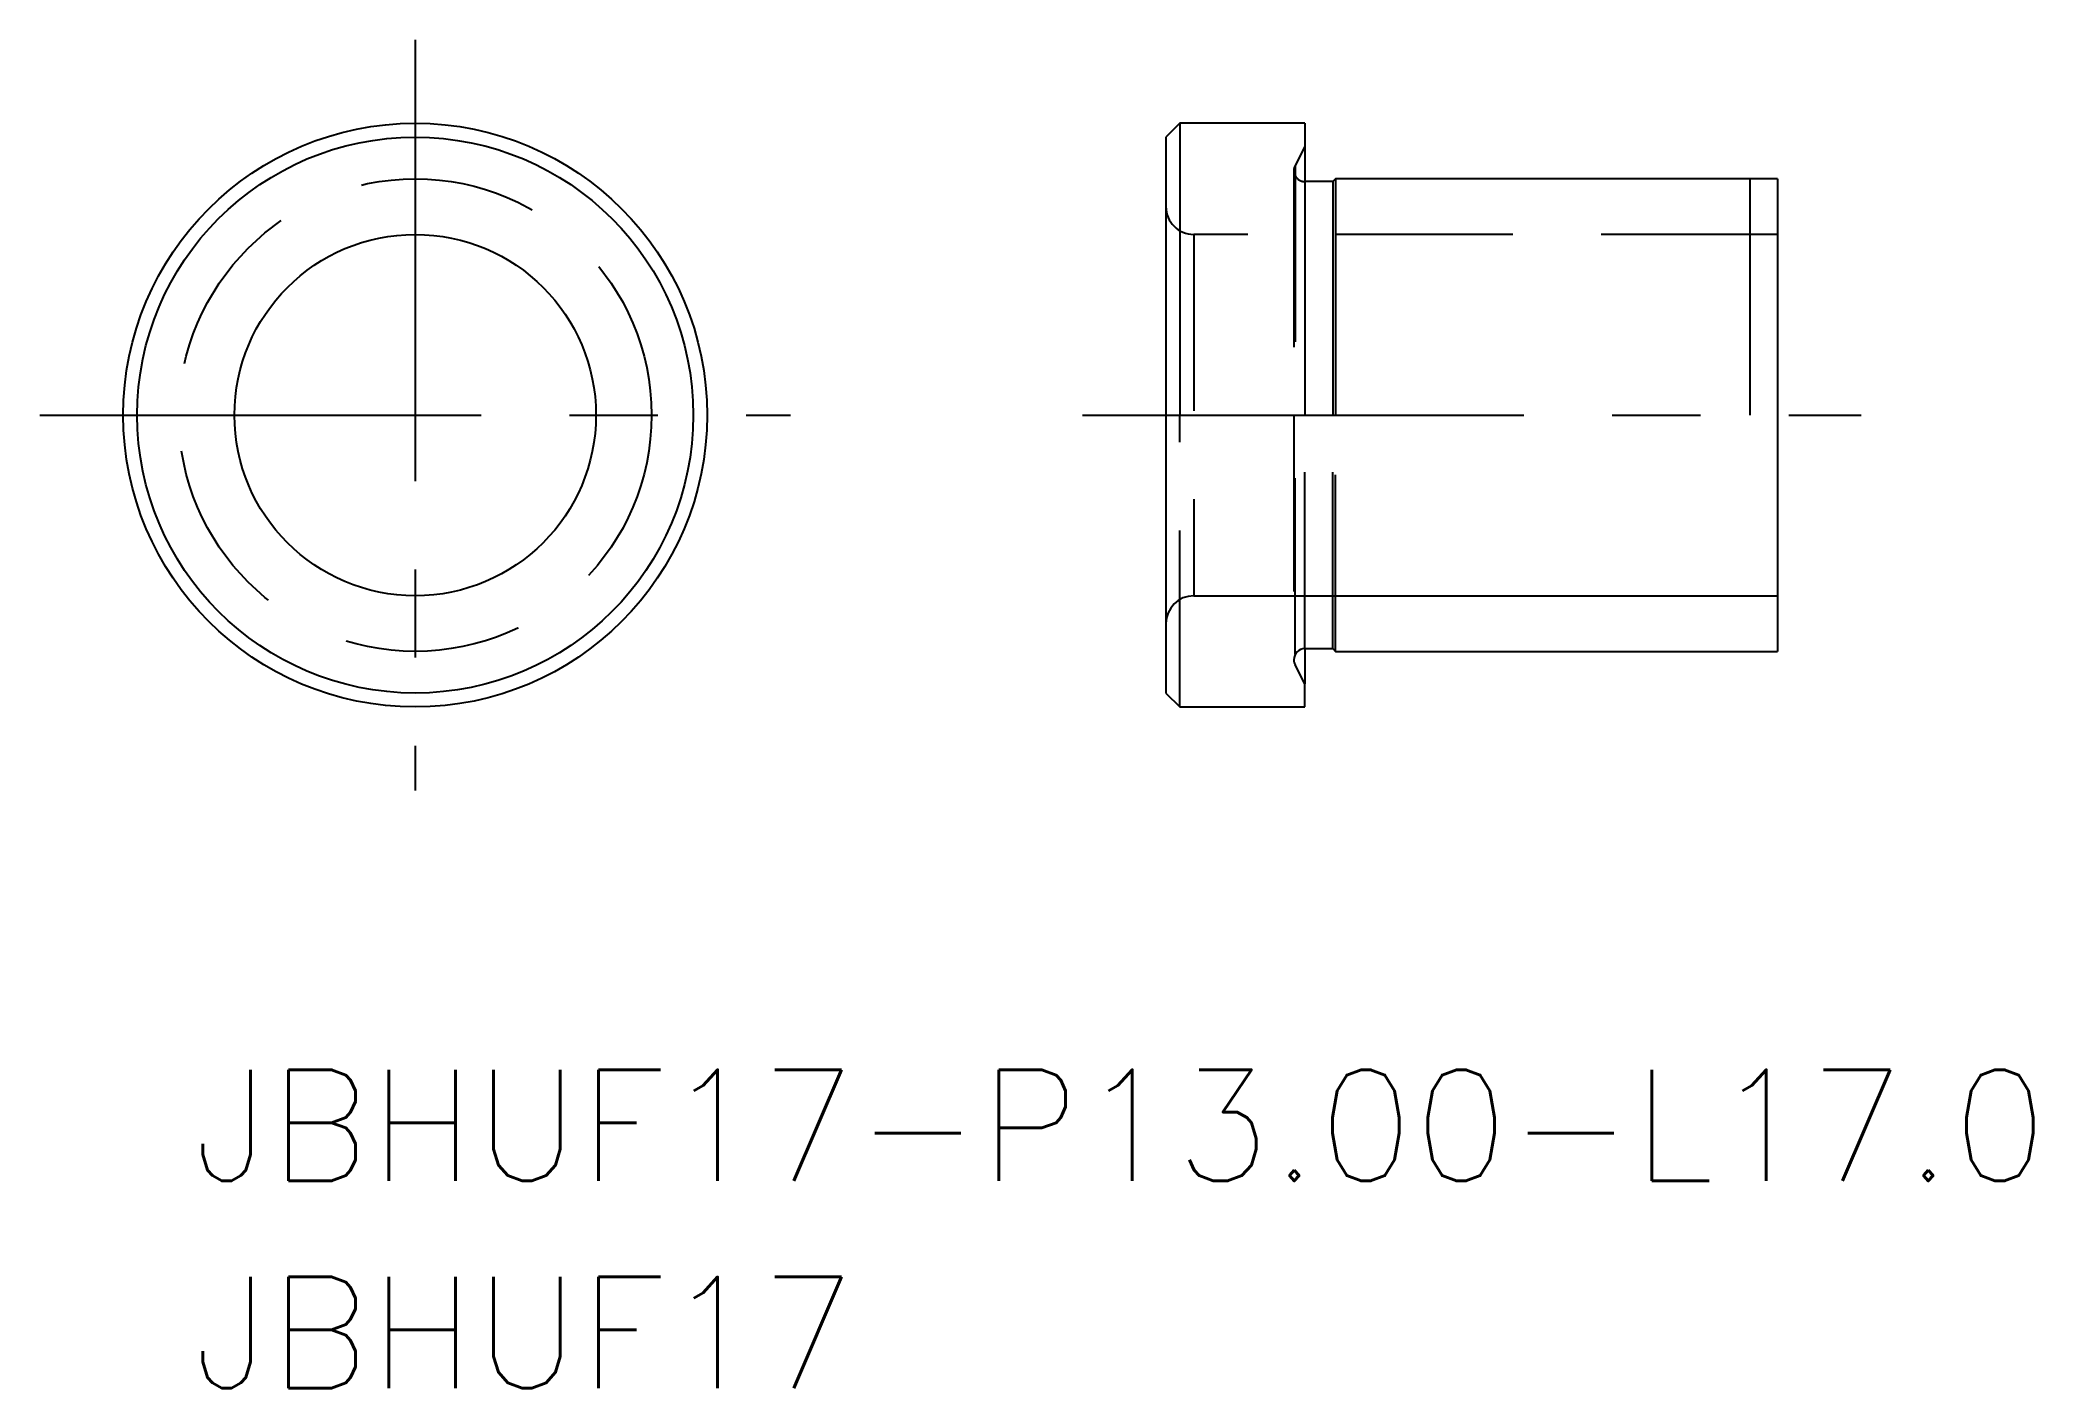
# Model space of a CAD drawing. Extents: x -2.5 to 69.2, y -14.5 to 34.
import ezdxf

# ---------------------------------------------------------------- set-up
doc = ezdxf.new("R2010")
doc.units = 0
doc.header["$LTSCALE"] = 0.5
doc.linetypes.add('CENTER', pattern=[50.8, 31.75, -6.35, 6.35, -6.35])
doc.linetypes.add('DASHED', pattern=[19.05, 12.7, -6.35])
for name, color, linetype in [('MSM_CENTER', 1, 'CENTER'), ('MSM_CONTINUOUS', 7, 'CONTINUOUS'), ('MSM_DASHED', 4, 'DASHED'), ('MSM_NARROW', 5, 'CONTINUOUS'), ('MSM_PART_NUMBER', 7, 'CONTINUOUS')]:
    doc.layers.add(name, color=color, linetype=linetype)
doc.styles.get("Standard").update_dxf_attribs({"font": 'txt.shx', "height": 3, "bigfont": 'bigfont.shx'})

msp = doc.modelspace()

# ---------------------------------------------------------------- linework, layer by layer
at = {"layer": 'MSM_CENTER', "linetype": 'CENTER'}
for p, q in [((11.03, 34.029), (11.03, 7.029)), ((-2.47, 20.529), (24.53, 20.529)), ((35.03, 20.529), (63.03, 20.529))]:
    msp.add_line(p, q, dxfattribs=at)
at = {"layer": 'MSM_CONTINUOUS'}
for p, q in [((38.53, 31.029), (38.03, 30.529)), ((43.03, 31.029), (38.53, 31.029)), ((38.53, 31.029), (38.53, 20.529)), ((43.03, 31.029), (43.03, 20.529)), ((38.03, 30.529), (38.03, 10.529)), ((44.03, 28.929), (43.03, 28.929)), ((44.13, 29.029), (44.03, 28.929)), ((44.03, 28.929), (44.03, 20.529)), ((60.03, 29.029), (44.13, 29.029)), ((44.13, 29.029), (44.13, 20.529)), ((60.03, 29.029), (60.03, 12.029)), ((39.03, 14.029), (60.03, 14.029)), ((43.03, 10.863), (42.675, 11.544)), ((43.03, 12.129), (44.03, 12.129)), ((43.03, 12.129), (43.03, 10.863)), ((44.03, 12.129), (44.13, 12.029)), ((44.13, 12.029), (60.03, 12.029)), ((43.03, 10.029), (43.03, 10.863)), ((38.03, 10.529), (38.53, 10.029)), ((38.53, 10.029), (43.03, 10.029))]:
    msp.add_line(p, q, dxfattribs=at)
at = {"layer": 'MSM_CONTINUOUS', "linetype": 'CONTINUOUS'}
msp.add_line((38.03, 30.529), (38.03, 10.529), dxfattribs=at)
for radius in [10.5, 6.5]:
    msp.add_circle((11.03, 20.529), radius, dxfattribs=at)
at = {"layer": 'MSM_CONTINUOUS'}
msp.add_circle((11.03, 20.529), 10, dxfattribs=at)
for centre, radius, start, end in [((39.03, 13.029), 1, 90, 180), ((43.03, 11.729), 0.4, 90, 180), ((43.03, 11.729), 0.4, 180, 207.5)]:
    msp.add_arc(centre, radius, start, end, dxfattribs=at)
at = {"layer": 'MSM_DASHED'}
for p, q in [((43.03, 30.195), (42.675, 29.514)), ((42.675, 29.514), (42.675, 20.529)), ((42.63, 29.329), (42.63, 20.529)), ((60.03, 27.029), (39.03, 27.029)), ((39.03, 27.029), (39.03, 14.029)), ((38.53, 10.029), (38.53, 20.529)), ((42.63, 20.529), (42.63, 11.729)), ((42.675, 11.914), (42.675, 20.529)), ((43.03, 12.129), (43.03, 20.529)), ((44.03, 12.129), (44.03, 20.529)), ((44.13, 12.029), (44.13, 20.529))]:
    msp.add_line(p, q, dxfattribs=at)
at = {"layer": 'MSM_DASHED', "linetype": 'DASHED'}
msp.add_circle((11.03, 20.529), 8.5, dxfattribs=at)
at = {"layer": 'MSM_DASHED'}
for centre, radius, start in [((43.03, 29.329), 0.4, 152.5), ((39.03, 28.029), 1, 180)]:
    msp.add_arc(centre, radius, start, 270, dxfattribs=at)
at = {"layer": 'MSM_NARROW'}
msp.add_line((59.03, 29.029), (59.03, 20.529), dxfattribs=at)

# ---------------------------------------------------------------- texts
at = {"layer": 'MSM_PART_NUMBER', "linetype": 'CONTINUOUS'}
for s, p in [('JBHUF17-P13.00-L17.0', (3.048, -7.022)), ('JBHUF17', (3.048, -14.477))]:
    msp.add_text(s, height=4, dxfattribs=at).set_placement(p)

doc.saveas('drawing.dxf')
